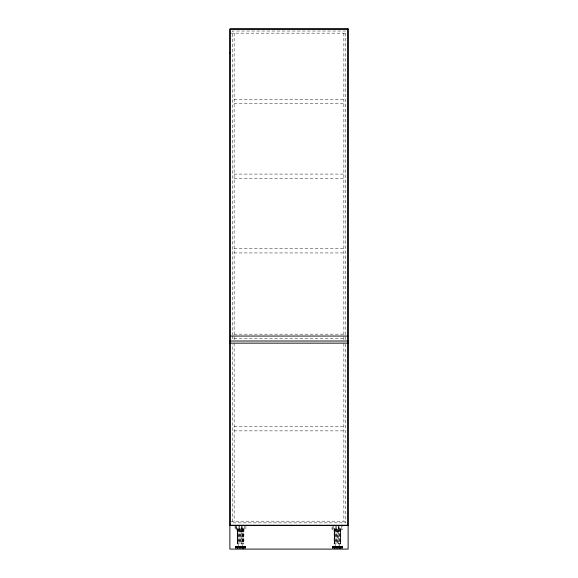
<?xml version="1.0" encoding="UTF-8"?>
<svg xmlns="http://www.w3.org/2000/svg" width="578" height="578" viewBox="0 0 578 578"><rect width="100%" height="100%" fill="white"/><g stroke="black" fill="none" stroke-linecap="round" stroke-linejoin="round"><path stroke-width="0.43" stroke-dasharray="2.89 2.17" d="M230.788 33.156L347.212 33.156M234.141 99.481L343.859 99.481M234.141 103.737L343.859 103.737M234.141 174.086L343.859 174.086M234.141 178.342L343.859 178.342M234.141 248.685L343.859 248.685M234.141 252.94L343.859 252.94M234.141 334.163L343.859 334.163M234.141 338.419L343.859 338.419M234.141 426.615L343.859 426.615M234.141 430.87L343.859 430.87M230.788 521.197L347.212 521.197M332.119 529.303L332.119 525.908L332.061 529.303L342.884 529.303L342.833 525.908M235.658 546.383L235.658 548.421L235.578 546.383L238.468 546.383L238.468 548.421M345.752 339.662L345.752 31.031L232.248 31.031L232.248 335.146M345.752 344.17L345.752 522.852L232.248 522.852L232.248 344.17M343.859 33.156L343.859 339.871M343.859 343.484L343.859 521.197M342.696 548.363L342.696 546.159L332.408 546.159L332.408 548.363M342.349 548.421L342.349 546.383L338.484 546.383L338.484 548.421M342.089 546.383L342.125 548.421M341.771 546.159L341.743 548.421M341.547 525.908L341.49 529.303M341.172 546.159L341.172 548.363M340.818 528.487L340.818 543.898L334.127 543.898L334.127 528.487M340.839 546.383L340.839 548.421M340.709 546.383L340.673 548.421M340.565 528.487L340.565 543.898M340.587 546.383L340.587 548.421M340.334 546.383L340.334 548.421M339.951 546.383L339.951 548.421M339.842 528.487L339.842 543.898M339.77 546.383L339.77 548.421M339.654 528.487L339.705 546.159M339.293 546.383L339.293 548.421M339.142 546.383L339.142 548.421M339.026 525.908L338.997 529.303M339.04 546.383L339.04 548.421M338.838 526.753L338.838 529.303M338.838 546.159L338.838 548.363M338.809 525.908L338.751 543.898M338.629 528.487L338.629 543.898M337.92 546.159L337.92 548.363M337.631 548.421L337.631 546.383L335.76 546.383L335.76 548.421M337.516 529.303L337.516 543.898L337.429 528.487M337.494 546.383L337.494 548.421M337.025 546.383L337.025 548.421M336.743 546.383L336.743 548.421M336.606 546.383L336.606 548.421M336.317 529.303L336.317 543.898M336.194 528.487L336.237 543.898M336.165 546.383L336.165 548.421M336.136 525.908L336.114 529.303M335.919 525.908L335.948 529.303M335.413 548.421L335.413 546.383L332.523 546.383L332.523 548.421M335.233 529.303L335.262 548.363M335.11 528.487L335.11 543.898M334.973 546.383L334.973 548.421M334.785 546.383L334.785 548.421M334.46 546.159L334.46 548.421M334.308 546.383L334.308 548.421M334.163 546.383L334.163 548.421M334.084 546.383L334.084 548.421M333.679 546.383L333.679 548.421M333.398 525.908L333.455 529.303M333.181 546.383L333.181 548.421M332.726 546.159L332.726 548.363M332.603 546.383L332.603 548.421M245.881 525.908L245.939 529.303L235.109 529.303L235.109 525.908M245.751 548.363L245.751 546.159L235.463 546.159L235.463 548.363M245.404 548.421L245.404 546.383L241.539 546.383L241.539 548.421M245.144 546.383L245.144 548.421M244.826 546.159L244.797 548.421M244.602 525.908L244.545 529.303M244.227 546.159L244.227 548.363M243.873 528.487L243.873 543.898L237.182 543.898L237.182 528.487M243.894 546.383L243.894 548.421M243.721 546.383L243.764 548.421M243.62 528.487L243.62 543.898M243.634 546.383L243.634 548.421M243.432 529.303L243.432 543.898M243.381 546.383L243.381 548.421M242.991 546.383L243.006 548.421M242.89 528.487L242.89 543.898M242.767 529.303L242.76 546.159M242.825 546.383L242.825 548.421M242.709 528.487L242.709 543.898M242.348 546.383L242.348 548.421M242.196 546.383L242.196 548.421M242.074 525.908L242.052 529.303M242.095 546.383L242.095 548.421M241.886 526.753L241.886 529.303M241.893 546.159L241.893 548.363M241.864 525.908L241.806 543.898M241.683 528.487L241.683 543.898M240.975 546.159L240.975 548.363M240.686 548.421L240.686 546.383L238.815 546.383L238.815 548.421M240.571 529.303L240.571 543.898M240.549 546.383L240.549 548.421M240.484 528.487L240.484 543.898M240.08 546.383L240.08 548.421M239.791 546.383L239.791 548.421M239.66 546.383L239.66 548.421M239.371 529.303L239.371 543.898M239.249 528.487L239.249 543.898M239.191 525.908L239.162 529.303M239.22 546.383L239.22 548.421M239.003 526.753L239.003 529.303L238.974 525.908M238.346 529.303L238.317 548.363M238.158 528.487L238.158 543.898M238.02 546.383L238.02 548.421M237.833 546.383L237.833 548.421M237.623 528.487L237.652 543.898M237.515 546.159L237.515 548.421M237.363 546.383L237.363 548.421M237.218 546.383L237.218 548.421M237.139 546.383L237.139 548.421M236.734 546.383L236.742 548.421M236.51 526.753L236.51 529.303M236.453 525.908L236.453 529.303M236.229 546.383L236.229 548.421M235.781 546.159L235.781 548.363M235.167 525.908L235.167 529.303M234.141 33.156L234.141 339.871M234.141 343.484L234.141 521.197M232.248 336.049L232.248 339.662M244.089 530.749L236.966 530.749L236.966 531.204L244.089 531.204L244.089 530.749M341.034 530.749L333.911 530.749L333.911 531.204L341.034 531.204L341.034 530.749M340.377 543.898L340.377 529.303L340.348 543.898M334.597 543.898L334.597 528.487L334.568 543.898M334.38 543.898L334.38 529.303L334.344 543.898M237.435 543.898L237.435 529.303L237.399 543.898"/><path stroke-width="0.87" d="M347.877 341.121L347.877 343.26M347.877 336.418L347.877 525.221L230.123 525.221L230.123 336.389M230.123 341.006L347.877 341.013M230.123 343.144L347.877 343.151M229.885 525.453L348.115 525.453M230.282 52.757L230.282 53.407M348.115 28.9L229.885 28.9L229.885 549.1L348.115 549.1L348.115 28.9M347.877 29.138L230.123 29.138L230.123 336.056L347.877 336.056L347.877 29.138"/></g></svg>
